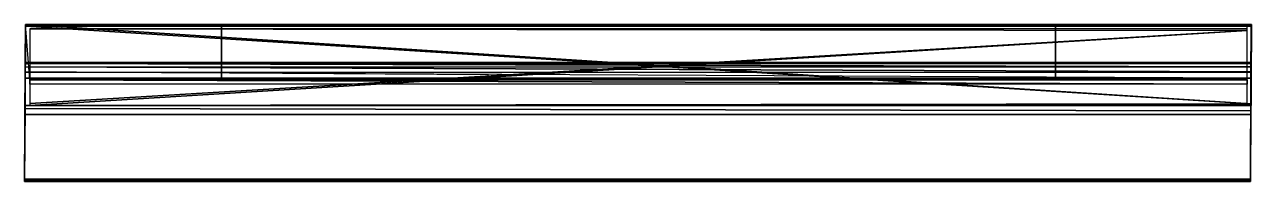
# Model space of a CAD drawing. Extents: x 0 to 288, y -37 to 0.
import ezdxf

# ---------------------------------------------------------------- set-up
doc = ezdxf.new("R2010")
doc.units = 0
doc.header["$MEASUREMENT"] = 0
doc.layers.add('ACESSORIO', color=1, linetype='CONTINUOUS')
doc.layers.add('PERFIL_H', color=1, linetype='CONTINUOUS')

msp = doc.modelspace()

# ---------------------------------------------------------------- linework, layer by layer
at = {"layer": 'ACESSORIO', "extrusion": (-1e-16, 0, -1)}
for p, q in [((46.01, 0, 46.01), (242.01, 0, 46)), ((46.01, 0, 46.01), (242.01, 0, 46)), ((242.01, -13, 46), (242.01, 0, 46)), ((242.01, 0, 46), (242.01, 0, 46)), ((242.01, 0, 46), (287.01, 0, 1)), ((242.01, 0, 46), (242.01, 0, 46)), ((242.01, 0, 46), (287.01, 0, 1)), ((242.01, 0, 46), (242.01, -13, 46)), ((287.01, -13, 1), (242.01, -13, 46)), ((242.01, -13, 46), (242.01, -13, 46)), ((242.01, -13, 46), (242.01, -13, 46)), ((287.01, -13, 1), (242.01, -13, 46))]:
    msp.add_line(p, q, dxfattribs=at)
at = {"layer": 'ACESSORIO', "linetype": 'ByBlock'}
for points in [[(0, 0, 0.01), (46.01, 0, 46.01), (242.01, 0, 46), (287.01, 0, 1)], [(0, 0, 0.01), (46.01, -0.01, 46.01), (46.01, -13.01, 46.01), (1.01, -13.01, 1.01)], [(242.01, -13, 46), (46.01, -13, 46.01), (46.01, -0.01, 46.01), (242.01, 0, 46)], [(287.01, -13, 1), (287.01, 0, 1), (242.01, 0, 46), (242.01, -13, 46)], [(242.01, -13, 46), (287.01, -13, 1), (1.01, -13, 1.01), (46.01, -13.01, 46.01)]]:
    msp.add_3dface(points, dxfattribs=at)
at = {"layer": 'PERFIL_H', "linetype": 'Continuous'}
for p, q in [((0.01, 0, 0.01), (0.01, 0, -25.17)), ((288.01, 0), (288.01, 0, -25.18))]:
    msp.add_line(p, q, dxfattribs=at)
at = {"layer": 'PERFIL_H'}
for points in [[(-0.23, -36.37, -0.88), (-0.08, -12.55, -1.42), (0.01, 0, 0.01), (-0.12, -19.2, 0.01)], [(-0.07, -11.13, -1.71), (-0.06, -9.94, -2.33), (0, 0, 0.01), (-0.07, -11.13, -1.71)], [(-0.07, -12.54, -1.42), (-0.07, -11.13, -1.71), (0.01, 0, 0.01), (-0.07, -12.55, -1.42)], [(-0.06, -9.94, -2.33), (-0.05, -8.9, -4.22), (0.01, 0, 0.01), (-0.06, -9.94, -2.33)], [(-0.05, -8.92, -22.21), (0.01, -0.01, -26.15), (0.01, 0, 0.01), (-0.05, -8.93, -4.22)], [(0.01, 0, 0.01), (288.01, -18.67), (0, -0.41), (0.01, 0, 0.01)], [(0.01, 0, 0.01), (288.01, 0), (288.01, -18.67), (0.01, 0, 0.01)], [(287.1, 0, 0.92), (288.01, 0), (0.01, 0, 0.01), (287.1, 0, 0.92)], [(287.98, -9.13, -23.17), (287.98, -9.96, -24.12), (288.04, -0.11, -26.4), (288.04, 0, -26.28)], [(287.99, -8.88, -22.22), (287.98, -9.13, -23.17), (288.04, 0, -26.28), (288.04, 0, -26.15)], [(287.99, -8.88, -22.22), (288.04, 0, -26.15), (288.01, 0, 0.01), (287.99, -8.89, -4.22)], [(288.04, -0.47, -26.51), (0, -0.51, -26.5), (-0.13, -21.13, -26.5), (287.91, -21.09, -26.51)], [(-0.13, -21.17, -25.52), (-0.13, -21.13, -26.5), (0, -0.51, -26.5), (-0.08, -12.65, -25.02)], [(-0.08, -12.65, -25.02), (-0.07, -11.25, -24.76), (0, -0.51, -26.5), (-0.08, -12.65, -25.02)], [(-0.06, -10, -24.12), (-0.07, -11.25, -24.76), (0, -0.51, -26.5), (0.01, -0.15, -26.4)], [(-0.05, -9.17, -23.17), (-0.06, -10, -24.12), (0.01, -0.15, -26.4), (0.01, -0.04, -26.28)], [(-0.05, -8.92, -22.21), (-0.05, -9.17, -23.17), (0.01, -0.04, -26.28), (0.01, -0.01, -26.15)], [(288.01, -18.67), (0.01, -19, 0.01), (0, -0.41), (288.01, -18.67)], [(287.01, -1.37, 1), (287.01, -1, 1), (1, -1, 1), (287.01, -1.37, 1)], [(287.01, -1.37, 1), (1, -1, 1), (1, -18.55, 1), (287.01, -1.37, 1)], [(1, -19, 1), (287.02, -19, 0.99), (287.01, -1.37, 1), (1, -19, 1)], [(1, -19, 1), (287.01, -1.37, 1), (1, -18.55, 1), (1, -19, 1)], [(287.8, -36.37, -0.89), (287.92, -12.55, -1.42), (288.01, 0, 0.01), (287.88, -19.2, 0.01)], [(287.91, -21.17, -25.52), (287.91, -21.09, -26.51), (288.04, -0.47, -26.51), (287.96, -12.61, -25.03)], [(287.93, -12.54, -1.42), (287.94, -11.13, -1.72), (288.01, 0, 0.01), (287.93, -12.55, -1.42)], [(287.94, -11.13, -1.72), (287.95, -9.94, -2.34), (288.01, 0, 0.01), (287.94, -11.13, -1.72)], [(287.95, -9.94, -2.34), (287.96, -8.9, -4.23), (288.01, 0, 0.01), (287.95, -9.94, -2.34)], [(287.96, -12.61, -25.03), (287.97, -11.21, -24.76), (288.04, -0.47, -26.51), (287.96, -12.61, -25.03)], [(287.98, -9.96, -24.12), (287.97, -11.21, -24.76), (288.04, -0.47, -26.51), (288.04, -0.11, -26.4)], [(287.97, -11.21, -24.76), (287.96, -12.61, -25.03), (-0.08, -12.65, -25.02), (-0.07, -11.25, -24.76)], [(287.93, -12.54, -1.42), (287.94, -11.13, -1.72), (-0.06, -9.94, -2.33), (-0.07, -11.13, -1.71)], [(287.98, -9.96, -24.12), (287.97, -11.21, -24.76), (-0.07, -11.25, -24.76), (-0.06, -10, -24.12)], [(108.68, -13.18, -1.45), (108.68, -11.79, -1.75), (-0.07, -11.13, -1.71), (-0.07, -12.55, -1.42)], [(287.95, -9.94, -2.34), (287.99, -8.89, -4.22), (-0.05, -8.92, -4.22), (-0.06, -9.19, -3.21)], [(287.98, -9.13, -23.17), (287.98, -9.96, -24.12), (-0.06, -10, -24.12), (-0.05, -9.17, -23.17)], [(287.94, -11.13, -1.72), (287.95, -9.94, -2.34), (-0.05, -9.19, -3.21), (-0.06, -9.94, -2.33)], [(287.96, -8.9, -4.23), (287.99, -8.88, -22.25), (-0.05, -8.92, -22.21), (-0.05, -8.93, -4.22)], [(287.99, -8.88, -22.22), (287.98, -9.13, -23.17), (-0.05, -9.17, -23.17), (-0.05, -8.92, -22.21)], [(287.93, -12.54, -1.42), (287.8, -36.37, -0.89), (-0.23, -36.37, -0.88), (-0.07, -12.55, -1.42)], [(287.91, -21.17, -25.52), (-0.13, -21.17, -25.52), (-0.08, -12.65, -25.02), (287.96, -12.61, -25.03)], [(1.01, -13.01, 1.01), (287.01, -13.99, 1), (1, -14, 1), (1.01, -13.01, 1.01)], [(285.97, -13, 2.04), (287.01, -13, 1), (1.01, -13.01, 1.01), (285.97, -13, 2.04)], [(1.01, -13.01, 1.01), (287.01, -13, 1), (287.01, -13.99, 1), (1.01, -13.01, 1.01)], [(-0.23, -36.37, -0.88), (-0.23, -36.39, 1.69), (-0.12, -19.71, 1.69), (-0.12, -19.71, 0.36)], [(-0.12, -19.71, 1.69), (287.89, -20.27, 0.94), (287.8, -36.39, 1.69), (-0.23, -36.39, 1.69)], [(-0.12, -19.71, 1.69), (-0.12, -19.71, 0.36), (287.88, -20.24, -0.05), (287.89, -20.27, 0.94)], [(288.01, -18.67), (288.01, -19), (0.01, -19, 0.01), (288.01, -18.67)], [(0.01, -19, 0.01), (288.01, -19), (287.02, -19, 0.99), (0.01, -19, 0.01)], [(0.01, -19, 0.01), (287.02, -19, 0.99), (1, -19, 1), (0.01, -19, 0.01)], [(287.91, -21.17, -25.52), (287.91, -21.09, -26.51), (-0.13, -21.13, -26.5), (-0.13, -21.19, -25.52)], [(287.8, -36.37, -0.89), (287.8, -36.39, 1.69), (287.89, -20.27, 0.94), (287.88, -20.24, -0.05)], [(287.8, -36.37, -0.89), (287.8, -36.57, -0.87), (-0.23, -36.57, -0.86), (-0.23, -36.37, -0.88)], [(-0.23, -36.74, -0.78), (-0.23, -36.37, -0.76), (-0.23, -36.37, -0.88), (-0.23, -36.57, -0.86)], [(-0.23, -36.37, -0.65), (-0.23, -36.86, -0.67), (-0.23, -36.74, -0.78), (-0.23, -36.37, -0.76)], [(-0.23, -36.9, -0.53), (-0.23, -36.86, -0.67), (-0.23, -36.37, -0.65), (-0.23, -36.37, -0.51)], [(-0.23, -36.38, 1.3), (-0.23, -36.9, 1.34), (-0.23, -36.9, -0.53), (-0.23, -36.37, -0.51)], [(-0.23, -36.58, 1.67), (-0.23, -36.58, 1.32), (-0.23, -36.38, 1.3), (-0.23, -36.39, 1.69)], [(287.8, -36.39, 1.69), (287.8, -36.58, 1.66), (-0.23, -36.58, 1.67), (-0.23, -36.39, 1.69)], [(287.8, -36.57, -0.87), (287.8, -36.74, -0.79), (-0.23, -36.74, -0.78), (-0.23, -36.57, -0.86)], [(287.8, -36.58, 1.66), (287.8, -36.75, 1.59), (-0.23, -36.75, 1.59), (-0.23, -36.58, 1.67)], [(-0.23, -36.58, 1.67), (-0.23, -36.75, 1.59), (-0.23, -36.74, 1.33), (-0.23, -36.58, 1.32)], [(287.8, -36.74, -0.79), (287.8, -36.86, -0.67), (-0.23, -36.86, -0.67), (-0.23, -36.74, -0.78)], [(-0.23, -36.75, 1.59), (-0.23, -36.86, 1.47), (-0.23, -36.9, 1.34), (-0.23, -36.74, 1.33)], [(287.8, -36.75, 1.59), (287.79, -36.86, 1.47), (-0.23, -36.86, 1.47), (-0.23, -36.75, 1.59)], [(287.8, -36.9, -0.54), (287.8, -36.86, -0.67), (-0.23, -36.86, -0.67), (-0.23, -36.9, -0.53)], [(287.79, -36.9, 1.33), (287.79, -36.86, 1.47), (-0.23, -36.86, 1.47), (-0.23, -36.9, 1.34)], [(287.8, -36.9, -0.54), (287.79, -36.9, 1.33), (-0.23, -36.9, 1.34), (-0.23, -36.9, -0.53)], [(287.79, -36.86, 1.47), (287.8, -36.37, -0.89), (287.79, -36.9, 1.33), (287.79, -36.86, 1.47)], [(287.79, -36.9, 1.33), (287.8, -36.37, -0.89), (287.8, -36.57, -0.87), (287.8, -36.9, -0.54)], [(287.8, -36.39, 1.69), (287.8, -36.37, -0.89), (287.8, -36.58, 1.66), (287.8, -36.39, 1.69)], [(287.8, -36.58, 1.66), (287.8, -36.37, -0.89), (287.8, -36.75, 1.59), (287.8, -36.58, 1.66)], [(287.8, -36.57, -0.87), (287.8, -36.74, -0.79), (287.8, -36.86, -0.67), (287.8, -36.9, -0.54)]]:
    msp.add_3dface(points, dxfattribs=at)
at = {"layer": 'PERFIL_H', "linetype": 'Continuous'}
for points in [[(288.04, 0, -26.28), (288.01, 0, 0.01), (0, 0, 0.01), (0.01, -0.01, -26.15)], [(288.04, 0, -26.28), (288.04, -0.11, -26.4), (0.01, -0.04, -26.28), (0.01, -0.01, -26.15)], [(0, -0.51, -26.5), (0.01, -0.15, -26.4), (288.04, -0.11, -26.4), (288.04, -0.47, -26.51)], [(288.04, -0.47, -26.51), (288.04, -0.11, -26.4), (0.01, -0.04, -26.28), (0.01, -0.15, -26.4)], [(-0.06, -10, -24.12), (-0.05, -9.17, -23.17), (287.98, -9.13, -23.17), (287.98, -9.96, -24.12)], [(-0.05, -8.92, -22.21), (-0.05, -8.93, -4.22), (287.99, -8.89, -4.22), (287.99, -8.88, -22.22)], [(287.8, -36.37, -0.89), (287.8, -36.39, 1.69), (287.89, -20.27, 0.94), (287.88, -20.22, -0.05)], [(287.8, -36.37, -0.89), (287.8, -36.75, 1.59), (287.79, -36.86, 1.47), (287.8, -36.37, -0.89)]]:
    msp.add_3dface(points, dxfattribs=at)

doc.saveas('drawing.dxf')
